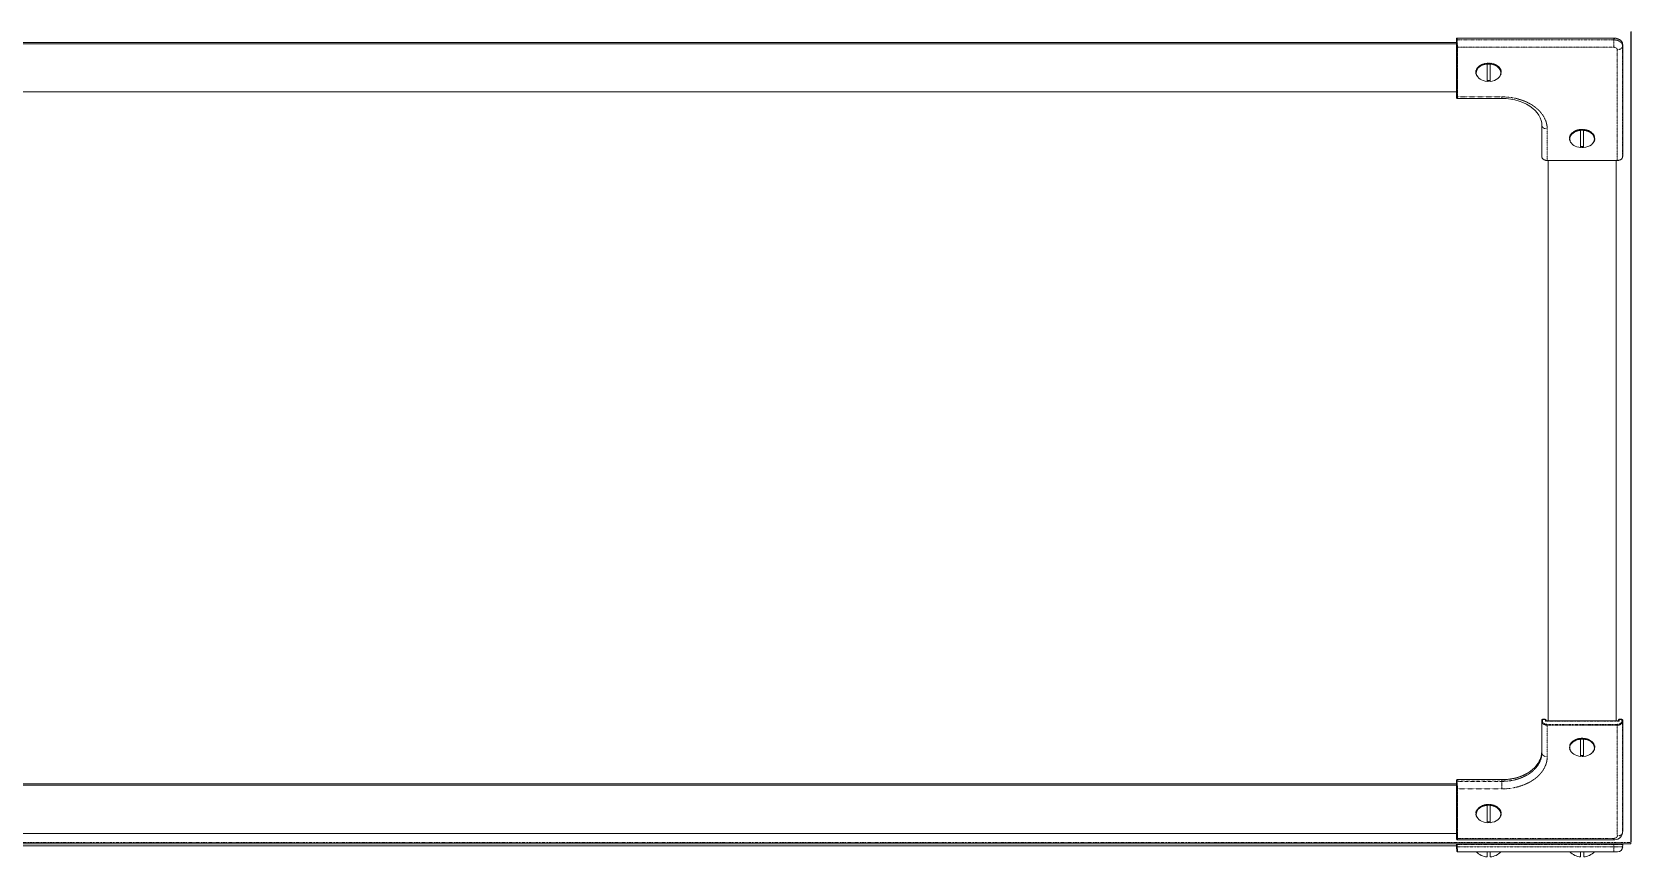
# Model space of a CAD drawing. Header units: millimetres. Extents: x 46989 to 543236, y 252623 to 526638.
# Drawn here: x 68417 to 85351, y 508720 to 517449 of the extents above; entities that cross this region are included whole.
import ezdxf

# ---------------------------------------------------------------- set-up
doc = ezdxf.new("R2010")
doc.units = ezdxf.units.MM
doc.linetypes.add('PHANTOM', pattern=[20, 10, -2, 2, -2, 2, -2])

msp = doc.modelspace()

# ---------------------------------------------------------------- linework, layer by layer
at = {"color": 7, "lineweight": 13, "ltscale": 0.03937}
for p, q in [((83503, 517339), (61366, 517339)), ((83509, 517385), (85169, 517385)), ((85350, 517452), (85350, 508872)), ((85351, 508887), (85351, 517446)), ((83503, 517325), (61366, 517325)), ((85263, 517317), (85263, 516143)), ((61366, 516816), (83503, 516816)), ((85205, 516088), (84463, 516088)), ((84475, 516088), (84475, 510159)), ((85195, 510159), (85195, 516088)), ((84455, 510159), (85213, 510159)), ((85263, 510171), (85263, 508997)), ((61367, 509479), (83503, 509479)), ((61368, 509494), (83503, 509494)), ((83503, 508970), (61367, 508970)), ((85169, 508900), (83512, 508900)), ((59520, 508859), (85350, 508859)), ((83503, 508839), (61367, 508839)), ((83513, 508774), (85170, 508774))]:
    msp.add_line(p, q, dxfattribs=at)
at = {"color": 7, "linetype": 'PHANTOM', "lineweight": 13, "ltscale": 0.00075489}
for p, q in [((83502, 517377), (83502, 517356)), ((83502, 516803), (83502, 516781)), ((83502, 509510), (83502, 509532))]:
    msp.add_line(p, q, dxfattribs=at)
at = {"color": 7, "linetype": 'PHANTOM', "lineweight": 13, "ltscale": 0.000591558}
for p, q in [((83502, 517377), (83503, 517360)), ((84405, 510170), (84406, 510153)), ((85263, 510170), (85262, 510153))]:
    msp.add_line(p, q, dxfattribs=at)
at = {"color": 7, "lineweight": 13, "ltscale": 0.00075495}
for p, q in [((83502, 517377), (83502, 517356)), ((83502, 516803), (83502, 516782))]:
    msp.add_line(p, q, dxfattribs=at)
at = {"color": 7, "linetype": 'PHANTOM', "lineweight": 13, "ltscale": 0.000646864}
for p, q in [((83503, 517337), (83502, 517356)), ((84444, 510157), (84443, 510176)), ((85224, 510157), (85225, 510176)), ((83503, 509491), (83502, 509510))]:
    msp.add_line(p, q, dxfattribs=at)
at = {"color": 7, "lineweight": 13, "ltscale": 1.47842e-05}
msp.add_line((83502, 517356), (83502, 517355), dxfattribs=at)
at = {"color": 7, "lineweight": 13, "ltscale": 0.000632062}
for p, q in [((83503, 517337), (83502, 517355)), ((83503, 509492), (83502, 509510))]:
    msp.add_line(p, q, dxfattribs=at)
at = {"color": 7, "linetype": 'PHANTOM', "lineweight": 13, "ltscale": 0.019128}
for p, q in [((83503, 516786), (83503, 517337)), ((83503, 509491), (83503, 508940))]:
    msp.add_line(p, q, dxfattribs=at)
at = {"color": 7, "lineweight": 13, "ltscale": 7.03276e-06}
msp.add_line((83503, 517337), (83503, 517337), dxfattribs=at)
at = {"color": 7, "lineweight": 13, "ltscale": 7.71781e-06}
msp.add_line((83503, 517337), (83503, 517337), dxfattribs=at)
at = {"color": 7, "lineweight": 13, "ltscale": 0.019098}
for p, q in [((83503, 516787), (83503, 517337)), ((83503, 509491), (83503, 508941))]:
    msp.add_line(p, q, dxfattribs=at)
at = {"color": 7, "linetype": 'PHANTOM', "lineweight": 13, "ltscale": 8.10999e-05}
for p, q in [((83509, 517385), (83509, 517382)), ((85169, 517385), (85169, 517382)), ((84413, 510178), (84413, 510176)), ((84443, 510178), (84443, 510176)), ((85225, 510178), (85225, 510176)), ((85255, 510178), (85255, 510176)), ((83509, 509537), (83509, 509539)), ((83983, 509537), (83983, 509539))]:
    msp.add_line(p, q, dxfattribs=at)
at = {"color": 7, "linetype": 'PHANTOM', "lineweight": 13, "ltscale": 0.03937}
for p, q in [((83509, 517382), (85169, 517382)), ((83510, 517365), (85169, 517365)), ((83512, 517287), (85169, 517287)), ((85205, 517262), (85205, 516090)), ((85262, 517300), (85262, 516127)), ((85263, 517316), (85263, 516143)), ((85205, 516090), (84463, 516090)), ((84444, 510157), (85224, 510157)), ((84463, 510123), (85205, 510123)), ((84463, 510113), (85205, 510113)), ((85205, 510113), (85205, 508942)), ((85262, 510153), (85262, 508980)), ((85263, 510170), (85263, 508997)), ((59520, 508872), (85350, 508872)), ((85169, 508917), (83512, 508917)), ((83510, 508852), (85170, 508852)), ((83511, 508829), (85170, 508829))]:
    msp.add_line(p, q, dxfattribs=at)
at = {"color": 7, "linetype": 'PHANTOM', "lineweight": 13, "ltscale": 0.000591561}
for p, q in [((83509, 517382), (83510, 517365)), ((83502, 509532), (83503, 509515)), ((83509, 509537), (83510, 509520))]:
    msp.add_line(p, q, dxfattribs=at)
at = {"color": 7, "linetype": 'PHANTOM', "lineweight": 13, "ltscale": 0.000590527}
for p, q in [((85169, 517365), (85169, 517382)), ((83983, 509520), (83983, 509537))]:
    msp.add_line(p, q, dxfattribs=at)
at = {"color": 7, "linetype": 'PHANTOM', "lineweight": 13, "ltscale": 0.002731}
for p, q in [((85169, 517287), (85169, 517365)), ((83983, 509441), (83983, 509520))]:
    msp.add_line(p, q, dxfattribs=at)
at = {"color": 7, "lineweight": 13, "ltscale": 1.24954e-05}
for p, q in [((85351, 517446), (85350, 517446)), ((85350, 508880), (85351, 508880))]:
    msp.add_line(p, q, dxfattribs=at)
at = {"color": 7, "lineweight": 13, "ltscale": 0.000266668}
msp.add_line((85351, 517446), (85351, 517454), dxfattribs=at)
at = {"color": 7, "linetype": 'PHANTOM', "lineweight": 13, "ltscale": 0.018205}
for p, q in [((83505, 516767), (83505, 517292)), ((83512, 516762), (83512, 517287)), ((83505, 508922), (83505, 509446)), ((83512, 508917), (83512, 509441))]:
    msp.add_line(p, q, dxfattribs=at)
at = {"color": 7, "linetype": 'PHANTOM', "lineweight": 13, "ltscale": 0.000566972}
for p, q in [((85262, 517300), (85263, 517316)), ((84406, 516461), (84405, 516478)), ((84406, 509819), (84405, 509835))]:
    msp.add_line(p, q, dxfattribs=at)
at = {"color": 7, "lineweight": 13, "ltscale": 0.001145}
for p, q in [((83808, 517110), (83777, 517098)), ((83876, 517110), (83906, 517098)), ((84799, 516409), (84768, 516397)), ((84866, 516409), (84897, 516397)), ((84799, 509967), (84768, 509955)), ((84866, 509967), (84897, 509955)), ((83808, 509266), (83777, 509254)), ((83876, 509266), (83906, 509254))]:
    msp.add_line(p, q, dxfattribs=at)
at = {"color": 7, "lineweight": 13, "ltscale": 7.51778e-05}
for p, q in [((83794, 517105), (83792, 517104)), ((84784, 516404), (84783, 516403))]:
    msp.add_line(p, q, dxfattribs=at)
at = {"color": 7, "lineweight": 13, "ltscale": 8.87419e-05}
msp.add_line((83796, 517106), (83794, 517105), dxfattribs=at)
at = {"color": 7, "linetype": 'PHANTOM', "lineweight": 13, "ltscale": 2.26201e-05}
msp.add_line((83794, 517105), (83794, 517104), dxfattribs=at)
at = {"color": 7, "lineweight": 13, "ltscale": 2.39094e-05}
for p, q in [((83826, 517109), (83826, 517110)), ((83858, 517110), (83858, 517109))]:
    msp.add_line(p, q, dxfattribs=at)
at = {"color": 7, "lineweight": 13, "ltscale": 0.004519}
for p, q in [((83826, 517109), (83826, 516979)), ((83858, 516979), (83858, 517109)), ((84816, 516409), (84816, 516278)), ((84849, 516278), (84849, 516409)), ((84816, 509966), (84816, 509836)), ((84849, 509836), (84849, 509966)), ((83826, 509265), (83826, 509135)), ((83858, 509135), (83858, 509265))]:
    msp.add_line(p, q, dxfattribs=at)
at = {"color": 7, "linetype": 'PHANTOM', "lineweight": 13, "ltscale": 4.82332e-05}
msp.add_line((83888, 517107), (83887, 517106), dxfattribs=at)
at = {"color": 7, "lineweight": 13, "ltscale": 0.001831}
for p, q in [((83826, 516979), (83826, 516926)), ((83858, 516926), (83858, 516979)), ((84816, 516278), (84816, 516226)), ((84849, 516226), (84849, 516278)), ((84816, 509836), (84816, 509783)), ((84849, 509783), (84849, 509836)), ((83826, 509135), (83826, 509083)), ((83858, 509083), (83858, 509135))]:
    msp.add_line(p, q, dxfattribs=at)
at = {"color": 7, "linetype": 'PHANTOM', "lineweight": 13, "ltscale": 0.000592901}
msp.add_line((83503, 516786), (83502, 516803), dxfattribs=at)
at = {"color": 7, "lineweight": 13, "ltscale": 1.61689e-05}
msp.add_line((83502, 516782), (83502, 516781), dxfattribs=at)
at = {"color": 7, "linetype": 'PHANTOM', "lineweight": 13, "ltscale": 0.000542271}
for p, q in [((83502, 516781), (83503, 516766)), ((84405, 516143), (84406, 516127)), ((85263, 516143), (85262, 516127))]:
    msp.add_line(p, q, dxfattribs=at)
at = {"color": 7, "lineweight": 13, "ltscale": 0.000542275}
msp.add_line((83502, 516781), (83503, 516765), dxfattribs=at)
at = {"color": 7, "linetype": 'PHANTOM', "lineweight": 13, "ltscale": 2.2529e-05}
for p, q in [((83503, 516787), (83503, 516786)), ((83503, 508941), (83503, 508940))]:
    msp.add_line(p, q, dxfattribs=at)
at = {"color": 7, "linetype": 'PHANTOM', "lineweight": 13, "ltscale": 0.016352}
for p, q in [((83983, 516762), (83512, 516762)), ((83512, 509441), (83983, 509441))]:
    msp.add_line(p, q, dxfattribs=at)
at = {"color": 7, "lineweight": 13, "ltscale": 0.016374}
msp.add_line((83983, 516746), (83512, 516746), dxfattribs=at)
at = {"color": 7, "linetype": 'PHANTOM', "lineweight": 13, "ltscale": 0.000578452}
for p, q in [((83983, 516762), (83983, 516746)), ((85169, 508917), (85169, 508900))]:
    msp.add_line(p, q, dxfattribs=at)
at = {"color": 7, "lineweight": 13, "ltscale": 0.000153558}
msp.add_line((84405, 516482), (84405, 516478), dxfattribs=at)
at = {"color": 7, "linetype": 'PHANTOM', "lineweight": 13, "ltscale": 0.011638}
for p, q in [((84405, 516143), (84405, 516478)), ((84405, 509835), (84405, 510170))]:
    msp.add_line(p, q, dxfattribs=at)
at = {"color": 7, "lineweight": 13, "ltscale": 0.011638}
for p, q in [((84405, 516143), (84405, 516478)), ((84405, 509835), (84405, 510171))]:
    msp.add_line(p, q, dxfattribs=at)
at = {"color": 7, "linetype": 'PHANTOM', "lineweight": 13, "ltscale": 0.011613}
msp.add_line((84406, 516127), (84406, 516461), dxfattribs=at)
at = {"color": 7, "linetype": 'PHANTOM', "lineweight": 13, "ltscale": 0.011563}
msp.add_line((84463, 516090), (84463, 516423), dxfattribs=at)
at = {"color": 7, "lineweight": 13, "ltscale": 8.96912e-05}
msp.add_line((84786, 516406), (84784, 516404), dxfattribs=at)
at = {"color": 7, "linetype": 'PHANTOM', "lineweight": 13, "ltscale": 2.25731e-05}
msp.add_line((84784, 516404), (84785, 516404), dxfattribs=at)
at = {"color": 7, "lineweight": 13, "ltscale": 2.38494e-05}
for p, q in [((84816, 516409), (84816, 516409)), ((84849, 516409), (84849, 516409)), ((84816, 509966), (84816, 509967)), ((84849, 509967), (84849, 509966)), ((83826, 509265), (83826, 509266)), ((83858, 509266), (83858, 509265))]:
    msp.add_line(p, q, dxfattribs=at)
at = {"color": 7, "linetype": 'PHANTOM', "lineweight": 13, "ltscale": 4.83646e-05}
for p, q in [((84878, 516406), (84877, 516405)), ((83888, 509263), (83887, 509262))]:
    msp.add_line(p, q, dxfattribs=at)
at = {"color": 7, "lineweight": 13, "ltscale": 1.6107e-05}
msp.add_line((84405, 516142), (84405, 516143), dxfattribs=at)
at = {"color": 7, "lineweight": 13, "ltscale": 0.000542335}
msp.add_line((84405, 516142), (84406, 516127), dxfattribs=at)
at = {"color": 7, "linetype": 'PHANTOM', "lineweight": 13, "ltscale": 7.31701e-05}
for p, q in [((84463, 516090), (84463, 516088)), ((85205, 516090), (85205, 516088))]:
    msp.add_line(p, q, dxfattribs=at)
at = {"color": 7, "lineweight": 13, "ltscale": 0.000542331}
msp.add_line((85263, 516142), (85262, 516127), dxfattribs=at)
at = {"color": 7, "lineweight": 13, "ltscale": 1.61089e-05}
msp.add_line((85263, 516143), (85263, 516142), dxfattribs=at)
at = {"color": 7, "linetype": 'PHANTOM', "lineweight": 13, "ltscale": 0.011614}
msp.add_line((84406, 509819), (84406, 510153), dxfattribs=at)
at = {"color": 7, "lineweight": 13, "ltscale": 0.001068}
for p, q in [((84443, 510178), (84413, 510178)), ((85255, 510178), (85225, 510178))]:
    msp.add_line(p, q, dxfattribs=at)
at = {"color": 7, "linetype": 'PHANTOM', "lineweight": 13, "ltscale": 0.000591621}
msp.add_line((84413, 510176), (84414, 510158), dxfattribs=at)
at = {"color": 7, "linetype": 'PHANTOM', "lineweight": 13, "ltscale": 0.001068}
for p, q in [((84443, 510176), (84413, 510176)), ((85255, 510176), (85225, 510176))]:
    msp.add_line(p, q, dxfattribs=at)
at = {"color": 7, "lineweight": 13, "ltscale": 0.000293978}
msp.add_line((84451, 510163), (84451, 510171), dxfattribs=at)
at = {"color": 7, "linetype": 'PHANTOM', "lineweight": 13, "ltscale": 0.000345666}
for p, q in [((84463, 510113), (84463, 510123)), ((85205, 510113), (85205, 510123))]:
    msp.add_line(p, q, dxfattribs=at)
at = {"color": 7, "linetype": 'PHANTOM', "lineweight": 13, "ltscale": 0.011562}
msp.add_line((84463, 509780), (84463, 510113), dxfattribs=at)
at = {"color": 7, "lineweight": 13, "ltscale": 0.000293974}
msp.add_line((85217, 510163), (85217, 510171), dxfattribs=at)
at = {"color": 7, "linetype": 'PHANTOM', "lineweight": 13, "ltscale": 0.000591618}
msp.add_line((85255, 510176), (85254, 510158), dxfattribs=at)
at = {"color": 7, "lineweight": 13, "ltscale": 7.51309e-05}
msp.add_line((84784, 509962), (84783, 509960), dxfattribs=at)
at = {"color": 7, "lineweight": 13, "ltscale": 8.96553e-05}
for p, q in [((84786, 509963), (84784, 509962)), ((83796, 509263), (83794, 509261))]:
    msp.add_line(p, q, dxfattribs=at)
at = {"color": 7, "linetype": 'PHANTOM', "lineweight": 13, "ltscale": 2.26672e-05}
msp.add_line((84784, 509962), (84785, 509961), dxfattribs=at)
at = {"color": 7, "linetype": 'PHANTOM', "lineweight": 13, "ltscale": 1.18346e-05}
msp.add_line((84833, 509974), (84833, 509973), dxfattribs=at)
at = {"color": 7, "linetype": 'PHANTOM', "lineweight": 13, "ltscale": 4.83176e-05}
msp.add_line((84878, 509964), (84877, 509963), dxfattribs=at)
at = {"color": 7, "lineweight": 13, "ltscale": 0.00075489}
for p, q in [((83502, 509510), (83502, 509532)), ((83502, 508936), (83502, 508958))]:
    msp.add_line(p, q, dxfattribs=at)
at = {"color": 7, "lineweight": 13, "ltscale": 1.48461e-05}
msp.add_line((83502, 509510), (83502, 509510), dxfattribs=at)
at = {"color": 7, "lineweight": 13, "ltscale": 7.7129e-06}
msp.add_line((83503, 509491), (83503, 509492), dxfattribs=at)
at = {"color": 7, "lineweight": 13, "ltscale": 7.0928e-06}
msp.add_line((83503, 509491), (83503, 509491), dxfattribs=at)
at = {"color": 7, "lineweight": 13, "ltscale": 0.016459}
msp.add_line((83509, 509539), (83983, 509539), dxfattribs=at)
at = {"color": 7, "linetype": 'PHANTOM', "lineweight": 13, "ltscale": 0.016459}
msp.add_line((83509, 509537), (83983, 509537), dxfattribs=at)
at = {"color": 7, "linetype": 'PHANTOM', "lineweight": 13, "ltscale": 0.016424}
msp.add_line((83510, 509520), (83983, 509520), dxfattribs=at)
at = {"color": 7, "lineweight": 13, "ltscale": 7.51685e-05}
msp.add_line((83794, 509261), (83792, 509260), dxfattribs=at)
at = {"color": 7, "linetype": 'PHANTOM', "lineweight": 13, "ltscale": 2.27045e-05}
msp.add_line((83794, 509261), (83794, 509261), dxfattribs=at)
at = {"color": 7, "linetype": 'PHANTOM', "lineweight": 13, "ltscale": 1.17745e-05}
msp.add_line((83842, 509273), (83842, 509273), dxfattribs=at)
at = {"color": 7, "linetype": 'PHANTOM', "lineweight": 13, "ltscale": 0.00075495}
msp.add_line((83502, 508936), (83502, 508957), dxfattribs=at)
at = {"color": 7, "linetype": 'PHANTOM', "lineweight": 13, "ltscale": 0.000592961}
msp.add_line((83503, 508940), (83502, 508957), dxfattribs=at)
at = {"color": 7, "linetype": 'PHANTOM', "lineweight": 13, "ltscale": 0.000542275}
msp.add_line((83502, 508936), (83503, 508920), dxfattribs=at)
at = {"color": 7, "lineweight": 13, "ltscale": 1.61711e-05}
msp.add_line((83502, 508936), (83502, 508935), dxfattribs=at)
at = {"color": 7, "lineweight": 13, "ltscale": 0.000542271}
msp.add_line((83502, 508935), (83503, 508920), dxfattribs=at)
at = {"color": 7, "lineweight": 13, "ltscale": 0.000565893}
msp.add_line((85261, 508978), (85263, 508994), dxfattribs=at)
at = {"color": 7, "linetype": 'PHANTOM', "lineweight": 13, "ltscale": 0.000566912}
msp.add_line((85262, 508980), (85263, 508997), dxfattribs=at)
at = {"color": 7, "lineweight": 13, "ltscale": 0.000107883}
msp.add_line((85263, 508997), (85263, 508994), dxfattribs=at)
at = {"color": 7, "linetype": 'PHANTOM', "lineweight": 13, "ltscale": 1.24954e-05}
msp.add_line((85351, 508887), (85350, 508887), dxfattribs=at)
at = {"color": 7, "lineweight": 13, "ltscale": 0.000441544}
msp.add_line((85350, 508859), (85350, 508872), dxfattribs=at)
at = {"color": 7, "lineweight": 13, "ltscale": 0.000226959}
msp.add_line((85351, 508880), (85351, 508887), dxfattribs=at)
at = {"color": 7, "lineweight": 13, "ltscale": 0.000801009}
for p, q in [((83503, 508852), (83504, 508829)), ((85262, 508829), (85263, 508852))]:
    msp.add_line(p, q, dxfattribs=at)
at = {"color": 7, "lineweight": 13, "ltscale": 0.001651}
msp.add_line((83504, 508829), (83506, 508781), dxfattribs=at)
at = {"color": 7, "linetype": 'PHANTOM', "lineweight": 13, "ltscale": 1.6111e-05}
msp.add_line((83504, 508827), (83504, 508827), dxfattribs=at)
at = {"color": 7, "linetype": 'PHANTOM', "lineweight": 13, "ltscale": 0.000254113}
for p, q in [((83510, 508859), (83510, 508852)), ((85170, 508859), (85170, 508852))]:
    msp.add_line(p, q, dxfattribs=at)
at = {"color": 7, "linetype": 'PHANTOM', "lineweight": 13, "ltscale": 0.000801006}
msp.add_line((83510, 508852), (83511, 508829), dxfattribs=at)
at = {"color": 7, "linetype": 'PHANTOM', "lineweight": 13, "ltscale": 0.00189}
msp.add_line((83511, 508829), (83513, 508774), dxfattribs=at)
at = {"color": 7, "lineweight": 13, "ltscale": 0.001901}
for p, q in [((83826, 508775), (83826, 508720)), ((83859, 508720), (83859, 508775)), ((84817, 508775), (84817, 508720)), ((84850, 508720), (84850, 508775))]:
    msp.add_line(p, q, dxfattribs=at)
at = {"color": 7, "linetype": 'PHANTOM', "lineweight": 13, "ltscale": 0.000800245}
msp.add_line((85170, 508829), (85170, 508852), dxfattribs=at)
at = {"color": 7, "linetype": 'PHANTOM', "lineweight": 13, "ltscale": 0.003242}
msp.add_line((85170, 508852), (85263, 508852), dxfattribs=at)
at = {"color": 7, "linetype": 'PHANTOM', "lineweight": 13, "ltscale": 0.003207}
msp.add_line((85170, 508829), (85262, 508829), dxfattribs=at)
at = {"color": 7, "linetype": 'PHANTOM', "lineweight": 13, "ltscale": 0.001889}
msp.add_line((85170, 508774), (85170, 508829), dxfattribs=at)
at = {"color": 7, "lineweight": 13, "ltscale": 0.001234}
msp.add_line((85170, 508774), (85206, 508774), dxfattribs=at)
at = {"color": 7, "lineweight": 13, "ltscale": 0.03937}
for points in [[(85169, 517385), (85192, 517383), (85213, 517377), (85229, 517369), (85243, 517358), (85254, 517346), (85259, 517334), (85262, 517322), (85263, 517317)], [(83842, 517117), (83821, 517115), (83802, 517109), (83787, 517102)], [(83896, 517102), (83881, 517110), (83861, 517115), (83847, 517117)], [(83503, 516765), (83504, 516754), (83506, 516749), (83510, 516746), (83512, 516746)], [(83983, 516746), (84030, 516744), (84077, 516739), (84122, 516730), (84165, 516718), (84206, 516703), (84244, 516685), (84279, 516664), (84310, 516641), (84334, 516620), (84356, 516595), (84375, 516569), (84389, 516542), (84399, 516514), (84405, 516487), (84406, 516475)], [(84833, 516416), (84812, 516414), (84793, 516409), (84778, 516401)], [(84887, 516401), (84872, 516409), (84852, 516414), (84838, 516416)], [(84463, 516088), (84445, 516090), (84430, 516095), (84419, 516103), (84411, 516113), (84407, 516124), (84406, 516127)], [(85205, 516088), (85223, 516090), (85238, 516095), (85249, 516103), (85257, 516113), (85261, 516124), (85262, 516127)], [(84833, 509974), (84812, 509972), (84793, 509966), (84778, 509959)], [(84833, 509974), (84853, 509972), (84873, 509966), (84887, 509959)], [(84405, 509835), (84404, 509815), (84401, 509794), (84396, 509773), (84389, 509753), (84379, 509733), (84368, 509713), (84354, 509694), (84331, 509667), (84303, 509642), (84272, 509619), (84237, 509599), (84200, 509581), (84159, 509566), (84117, 509554), (84073, 509546), (84029, 509541), (83983, 509539)], [(83842, 509273), (83821, 509271), (83802, 509266), (83787, 509258)], [(83842, 509273), (83863, 509271), (83882, 509266), (83896, 509258)], [(83503, 508920), (83504, 508908), (83506, 508903), (83510, 508900), (83512, 508900)], [(85261, 508978), (85258, 508960), (85251, 508944), (85241, 508930), (85227, 508918), (85212, 508909), (85196, 508904), (85180, 508901), (85169, 508900)]]:
    msp.add_lwpolyline(points, dxfattribs=at)
at = {"color": 7, "linetype": 'PHANTOM', "lineweight": 13, "ltscale": 0.03937}
for points in [[(83505, 516767), (83505, 516756), (83505, 516753), (83505, 516753), (83505, 516753), (83505, 516753), (83505, 516753), (83504, 516753), (83504, 516753), (83504, 516753), (83504, 516754), (83503, 516766)], [(83512, 516762), (83512, 516747), (83512, 516746), (83512, 516746), (83512, 516746), (83512, 516746)], [(84463, 516090), (84449, 516091), (84436, 516095), (84424, 516101), (84418, 516105), (84413, 516111), (84410, 516116), (84407, 516122), (84406, 516127)], [(85262, 516127), (85261, 516121), (85258, 516116), (85255, 516110), (85250, 516105), (85240, 516098), (85227, 516093), (85214, 516090), (85205, 516090)], [(84463, 510113), (84449, 510115), (84436, 510119), (84424, 510125), (84418, 510130), (84413, 510136), (84410, 510141), (84407, 510148), (84406, 510153)], [(85262, 510153), (85261, 510147), (85258, 510141), (85255, 510135), (85250, 510130), (85240, 510122), (85227, 510117), (85214, 510114), (85205, 510113)], [(85224, 510157), (85219, 510163), (85218, 510163), (85218, 510164), (85217, 510163), (85217, 510163), (85217, 510163), (85217, 510163)], [(83503, 508920), (83503, 508915), (83504, 508908), (83504, 508907), (83504, 508907), (83504, 508907), (83505, 508907), (83505, 508907), (83505, 508907), (83505, 508908), (83505, 508909), (83505, 508922)], [(83512, 508900), (83512, 508900), (83512, 508900), (83512, 508900), (83512, 508901), (83512, 508917)]]:
    msp.add_lwpolyline(points, dxfattribs=at)
at = {"color": 7, "lineweight": 13, "ltscale": 0.03937}
for centre, radius, start, end in [((83509, 517377), 7.2, 90, 179.9947), ((83509, 516803), 7.2, 147.9142, 179.9872), ((84413, 510171), 7.2, 90, 179.9947), ((84443, 510171), 7.2, 3.3906, 90), ((84455, 510163), 4.08, 189.5853, 263.8347), ((85213, 510163), 4.09, 276.2248, 350.4365), ((85225, 510171), 7.2, 90, 176.6094), ((85255, 510171), 7.2, 0.0053, 90), ((83509, 509532), 7.2, 90, 179.9947), ((83509, 508958), 7.2, 147.9066, 179.9947), ((83510, 508852), 7.2, 104.0719, 182.5), ((83513, 508782), 7.2, 182.5, 270), ((83843, 508900), 181, 223.8722, 264.83), ((83843, 508900), 181, 275.17, 316.1278), ((84833, 508900), 181, 223.8722, 264.83), ((84833, 508900), 181, 275.17, 316.1278), ((85206, 508831), 56.9, 270, 357.5), ((85256, 508852), 7.2, 357.5, 75.9261)]:
    msp.add_arc(centre, radius, start, end, dxfattribs=at)
at = {"color": 7, "linetype": 'PHANTOM', "lineweight": 13, "ltscale": 0.03937}
for centre, radius, start, end in [((82098, 517283), 1408, 0.3358, 3.1333), ((81669, 517277), 1843, 0.292, 2.7381), ((82098, 509438), 1408, 0.3358, 3.1333), ((81668, 509432), 1844, 0.2928, 2.7373)]:
    msp.add_arc(centre, radius, start, end, dxfattribs=at)
for centre, major_axis, ratio, start_param, end_param in [((83509, 517377), (7.19, 0.43), 0.674948, 1.530886, 3.099779), ((83509, 517377), (-7.2, 0), 0.707107, 6.283053, 6.326819), ((83509, 517356), (-7.19, -0.43), 0.674948, 6.241372, 6.283307), ((83509, 517356), (-7.2, 0), 0.707107, 6.283053, 6.326819), ((83510, 517360), (7.19, 0.43), 0.674948, 1.530886, 3.099779), ((85169, 517316), (-93.4, 0), 0.707106, 3.141593, 4.712389), ((85169, 517300), (-92.4, 0), 0.707106, 3.141593, 4.712389), ((83512, 517292), (7.2, 0), 0.707107, 3.185226, 4.712389), ((85169, 517262), (-35.5, 0), 0.707106, 3.141593, 4.71239), ((85205, 517302), (-56.9, 0), 0.707107, 1.570796, 3.097959), ((85255, 517317), (7.2, 0), 0.707107, 6.239552, 6.283317), ((83842, 517024), (-135, 0), 0.707106, 3.141591, 6.867996), ((83842, 517025), (-130, 0), 0.707106, 3.165382, 6.259313), ((83842, 517059), (-81.1, 0), 0.707106, 4.712389, 5.455965), ((83842, 517059), (-81.1, 0), 0.707106, 3.96879, 4.644093), ((83842, 517024), (-135, 0), 0.707106, 2.556687, 3.141593), ((83842, 517025), (-130, 0), 0.707106, 1.444815, 1.696771), ((83842, 517024), (-135, 0), 0.707106, 1.449599, 1.691987), ((83509, 516803), (7.19, 0.46), 0.736576, 2.536137, 3.095974), ((83509, 516803), (-7.2, 0), 0.707107, 6.283053, 6.326819), ((83509, 516782), (-7.2, 0), 0.707107, 6.283053, 6.326819), ((83509, 516782), (-7.19, -0.46), 0.736576, 6.237567, 6.283306), ((83510, 516766), (-7.19, -0.46), 0.736576, 6.237567, 6.283306), ((83512, 516767), (7.2, 0), 0.707107, 3.185226, 4.712389), ((83983, 516423), (-480, 0), 0.707106, 3.141593, 4.712389), ((83983, 516478), (-422, 0), 0.707106, 3.141593, 3.157037), ((84413, 516478), (7.2, 0), 0.707107, 3.141461, 3.185226), ((83983, 516461), (-423, 0), 0.707106, 3.141593, 3.185402), ((84463, 516463), (56.9, 0), 0.707107, 3.185226, 4.712389), ((84833, 516323), (-135, 0), 0.707106, 2.55717, 6.867617), ((84833, 516324), (-130, 0), 0.707106, 3.165361, 6.259417), ((84833, 516359), (-81.1, 0), 0.707106, 4.712389, 5.456273), ((84833, 516359), (-81.1, 0), 0.707106, 3.968505, 4.644093), ((84833, 516324), (-130, 0), 0.707106, 1.444819, 1.696774), ((84833, 516323), (-135, 0), 0.707106, 1.449602, 1.69199), ((84413, 516143), (-7.19, -0.46), 0.736576, 6.237567, 6.283306), ((84413, 516143), (7.2, 0), 0.707107, 3.141461, 3.185226), ((84414, 516127), (7.19, 0.46), 0.736576, 3.095974, 3.141713), ((85254, 516127), (-7.19, 0.46), 0.736576, 3.141472, 3.187211), ((85255, 516143), (-7.19, 0.46), 0.736576, 3.141472, 3.187211), ((85255, 516143), (7.2, 0), 0.707107, 6.239552, 6.283317), ((84413, 510171), (-7.19, -0.43), 0.674948, 4.672478, 6.241372), ((84413, 510171), (7.2, 0), 0.707107, 3.141461, 3.185226), ((84414, 510154), (-7.19, -0.43), 0.674948, 4.672478, 6.241372), ((84463, 510160), (49.7, 0), 0.73798, 3.185226, 4.71239), ((84443, 510171), (7.19, 0.43), 0.674948, 0.000122, 1.530886), ((84444, 510152), (-6.2, -11.4), 0.189869, 2.846778, 4.377632), ((84444, 510152), (13.7, 5.9), 0.302617, 0.612072, 1.441056), ((85205, 510160), (49.7, 0), 0.73798, 4.712391, 6.239553), ((85224, 510152), (13.7, -5.9), 0.302616, 1.700523, 2.529518), ((85225, 510171), (-7.19, 0.43), 0.674948, 4.7523, 6.283063), ((85254, 510154), (7.19, -0.43), 0.674948, 0.041813, 1.610707), ((85255, 510171), (7.19, -0.43), 0.674948, 0.041813, 1.610707), ((85255, 510171), (7.2, 0), 0.707107, 6.239552, 6.283317), ((84833, 509880), (-135, 0), 0.707106, 2.55717, 6.867615), ((84833, 509882), (-130, 0), 0.707106, 3.165361, 6.259417), ((84833, 509916), (-81.1, 0), 0.707106, 3.968505, 5.456273), ((83983, 509835), (-422, 0), 0.707106, 1.570796, 3.141593), ((83983, 509819), (-423, 0), 0.707106, 1.570796, 3.141593), ((83983, 509780), (-480, 0), 0.707106, 1.570796, 3.141593), ((84413, 509835), (7.2, 0), 0.707107, 3.141461, 3.185226), ((84463, 509821), (56.9, 0), 0.707107, 3.185226, 4.712389), ((84833, 509882), (-130, 0), 0.707106, 1.444819, 1.696774), ((84833, 509880), (-135, 0), 0.707106, 1.449602, 1.691992), ((83509, 509532), (-7.19, -0.43), 0.674948, 4.672478, 6.241372), ((83509, 509532), (7.2, 0), 0.707107, 3.141461, 3.185226), ((83509, 509510), (7.2, 0), 0.707107, 3.141461, 3.185226), ((83509, 509510), (-7.19, -0.43), 0.674948, 6.241372, 6.283307), ((83510, 509515), (7.19, 0.43), 0.674948, 1.530886, 3.099779), ((83512, 509446), (7.2, 0), 0.707107, 3.185226, 4.712389), ((83842, 509180), (-135, 0), 0.707106, 2.55717, 6.867615), ((83842, 509181), (-130, 0), 0.707106, 3.165361, 6.259417), ((83842, 509216), (-81.1, 0), 0.707106, 3.968505, 5.456273), ((83842, 509181), (-130, 0), 0.707106, 1.444819, 1.696774), ((83842, 509180), (-135, 0), 0.707106, 1.449602, 1.691992), ((83509, 508958), (-7.19, -0.46), 0.736576, 5.67773, 6.237567), ((83509, 508958), (7.2, 0), 0.707107, 3.141461, 3.185226), ((83509, 508936), (-7.19, -0.46), 0.736576, 6.237567, 6.283306), ((83509, 508936), (-7.2, 0), 0.707107, 6.283053, 6.326819), ((83510, 508920), (-7.19, -0.46), 0.736576, 6.237567, 6.283306), ((83512, 508922), (7.2, 0), 0.707107, 3.185226, 4.712389), ((85169, 508942), (-35.5, 0), 0.707106, 1.570796, 3.141593), ((85205, 508982), (-56.9, 0), 0.707107, 1.570796, 3.097959), ((85169, 508980), (-92.4, 0), 0.707106, 3.097918, 3.141593), ((85169, 508997), (-93.4, 0), 0.707106, 3.097918, 3.141593), ((85255, 508997), (7.2, 0), 0.707107, 6.239552, 6.283317), ((83510, 508852), (7.19, 0.31), 0.043578, 3.141593, 4.710486), ((83511, 508829), (7.19, 0.31), 0.043578, 3.141593, 4.710486)]:
    msp.add_ellipse(centre, major_axis=major_axis, ratio=ratio, start_param=start_param, end_param=end_param, dxfattribs=at)
at = {"color": 7, "lineweight": 13, "ltscale": 0.03937}
for centre, major_axis, start_param, end_param in [((83842, 517018), (130, 0), 2.087664, 4.587061), ((83842, 517018), (130, 0), 1.696124, 2.087664), ((83842, 517068), (68.4, 0), 1.570796, 2.087664), ((83842, 517023), (-123, 0), 4.580077, 4.844701), ((83842, 517068), (68.4, 0), 1.053929, 1.570796), ((83842, 517018), (130, 0), 1.053929, 1.445468), ((83842, 517018), (130, 0), 4.837717, 6.283185), ((83842, 517018), (130, 0), 0, 1.053929), ((83842, 517023), (-123, 0), 1.438484, 1.703108), ((84833, 516317), (130, 0), 2.087664, 4.587061), ((84833, 516317), (130, 0), 1.696124, 2.087664), ((84833, 516367), (68.4, 0), 1.570796, 2.087664), ((84833, 516323), (-123, 0), 4.580077, 4.844701), ((84833, 516367), (68.4, 0), 1.053929, 1.570796), ((84833, 516317), (130, 0), 1.053929, 1.445468), ((84833, 516317), (130, 0), 0, 1.053929), ((84833, 516323), (-123, 0), 1.438484, 1.703108), ((84833, 516317), (130, 0), 4.837717, 6.283185), ((84833, 509875), (130, 0), 2.087663, 4.587061), ((84833, 509875), (130, 0), 1.696124, 2.087663), ((84833, 509925), (68.4, 0), 1.570796, 2.087663), ((84833, 509880), (-123, 0), 4.580077, 4.844701), ((84833, 509925), (68.4, 0), 1.053929, 1.570796), ((84833, 509875), (130, 0), 1.053929, 1.445468), ((84833, 509875), (130, 0), 6.283185, 7.337115), ((84833, 509880), (-123, 0), 1.438484, 1.703108), ((84833, 509875), (130, 0), 4.837717, 6.283185), ((83842, 509174), (130, 0), 2.087663, 4.587061), ((83842, 509174), (130, 0), 1.696124, 2.087663), ((83842, 509224), (68.4, 0), 1.570796, 2.087663), ((83842, 509180), (-123, 0), 4.580077, 4.844701), ((83842, 509224), (68.4, 0), 1.053929, 1.570796), ((83842, 509174), (130, 0), 1.053929, 1.445468), ((83842, 509174), (130, 0), 6.283185, 7.337115), ((83842, 509180), (-123, 0), 1.438484, 1.703108), ((83842, 509174), (130, 0), 4.837717, 6.283185)]:
    msp.add_ellipse(centre, major_axis=major_axis, ratio=0.707106, start_param=start_param, end_param=end_param, dxfattribs=at)

doc.saveas('drawing.dxf')
